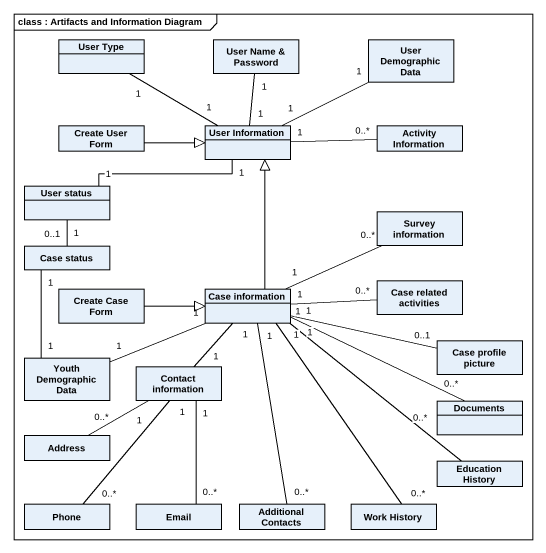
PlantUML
@startuml
mainframe class : Artifacts and Information Diagram
hide circle
hide empty members
class "User Type" as User_Type
class "User Name & Password" as User_Name_Password
class "User Demographic Data" as User_Demographic_Data
class "Create User Form" as Create_User_Form
class "User Information" as User_Information
class "Activity Information" as Activity_Information
class "User status" as User_status
class "Survey information" as Survey_information
class "Case status" as Case_status
class "Create Case Form" as Create_Case_Form
class "Case information" as Case_information
class "Case related activities" as Case_related_activities
class "Youth Demographic Data" as Youth_Demographic_Data
class "Contact information" as Contact_information
class "Case profile picture" as Case_profile_picture
class Documents
class Address
class "Education History" as Education_History
class Phone
class Email
class "Additional Contacts" as Additional_Contacts
class "Work History" as Work_History
User_Type "1" -right- "1" User_Information
User_Name_Password "1" -- "1" User_Information
Create_User_Form -right-|> User_Information
User_Information "1" -right- "1" User_Demographic_Data
User_Information "1" -right- "0..*" Activity_Information
User_status "1" -right- "1" User_Information
User_status "1" -- "0..1" Case_status
Case_status "1" -- "1" Youth_Demographic_Data
Create_Case_Form -right-|> Case_information
Case_information -up-|> User_Information
Case_information "1" -right- "0..*" Survey_information
Case_information "1" -right- "0..*" Case_related_activities
Case_information "1" -right- "0..1" Case_profile_picture
Case_information "1" -right- "0..*" Documents
Case_information "1" -- "0..*" Education_History
Case_information "1" -- "0..*" Additional_Contacts
Case_information "1" -- "0..*" Work_History
Youth_Demographic_Data "1" -right- "1" Case_information
Contact_information "1" -up- "1" Case_information
Contact_information "1" -- "0..*" Email
Address "0..*" -right- "1" Contact_information
Phone "0..*" -up- "1" Contact_information
@enduml
